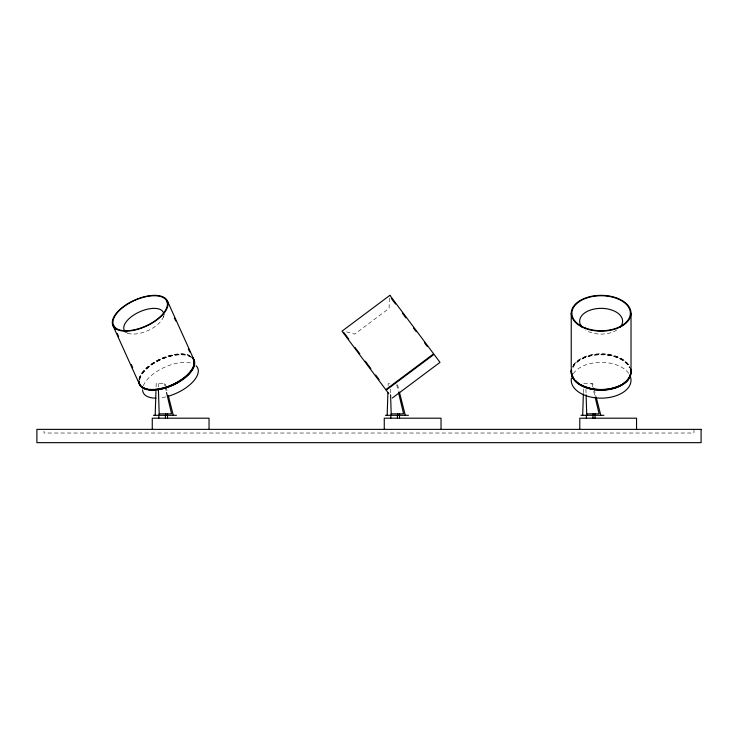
<?xml version="1.0" encoding="UTF-8"?>
<svg xmlns="http://www.w3.org/2000/svg" width="738" height="738" viewBox="0 0 738 738"><rect width="100%" height="100%" fill="white"/><g stroke="black" fill="none" stroke-linecap="round" stroke-linejoin="round"><path stroke-width="0.55" stroke-dasharray="3.69 2.77" d="M389.295 298.032L389.111 308.355L354.71 334.093L343.64 331.058M156.087 387.007L156.198 383.612L165.257 383.612L165.81 385.799M388.123 385.873L388.197 383.612L390.217 383.612M583.407 392.671L583.555 388.142M163.255 317.248L164.399 314.111M583.703 383.612L592.762 383.612L593.869 387.985M124.685 331.962L127.803 333.189M594.145 389.074L596.083 396.73M397.533 384.701L399.193 391.26M166.087 386.887L167.471 392.358M591.913 383.612L592.715 386.97M593.776 391.454L594.846 395.937M396.675 384.729L398.271 391.454M164.408 383.612L164.943 385.854M165.211 386.97L166.539 392.57M585.907 389.212L586.055 393.695M390.402 389.212L390.54 393.695M158.218 383.612L158.329 386.97M693.951 429.378L693.951 433.021L44.049 433.021L44.049 431.195M573.334 365.153A29.889 17.906 0 0 1 603.001 353.88A29.889 17.906 0 0 1 630.077 367.293M572.817 367.93A29.225 17.509 0 0 1 601.129 354.775A29.225 17.509 0 0 1 629.431 367.93M572.956 366.795A29.621 17.74 0 0 1 601.129 354.535A29.621 17.74 0 0 1 629.302 366.795M572.956 366.269A29.621 17.74 0 0 1 602.06 354.009A29.621 17.74 0 0 1 629.818 367.339M573.334 373.668A29.889 17.906 0 0 1 601.129 362.358A29.889 17.906 0 0 1 628.914 373.668M616.784 330.034A21.476 12.869 0 0 1 585.465 330.034M572.697 366.749A29.889 17.906 0 0 1 602.06 354.388A29.889 17.906 0 0 1 630.077 367.828M138.882 379.369A29.889 14.271 -24.3 0 1 159.971 359.092A29.889 14.271 -24.3 0 1 189.814 355.55M139.74 379.738A29.225 13.957 -24.3 0 1 162.037 359.148A29.225 13.957 -24.3 0 1 191.253 357.496M139.371 379.839A29.621 14.142 -24.3 0 1 161.115 359.341A29.621 14.142 -24.3 0 1 190.764 356.731M139.131 379.304A29.621 14.142 -24.3 0 1 160.035 359.203A29.621 14.142 -24.3 0 1 189.611 355.698M190.524 356.196A29.621 14.142 -24.3 0 1 191.336 356.768M165.773 396.906A29.889 14.271 -24.3 0 1 160.709 397.847M143.32 385.789A29.889 14.271 -24.3 0 1 164.666 367.21A29.889 14.271 -24.3 0 1 192.646 363.613M163.513 316.482A21.476 10.258 -24.3 0 1 146.678 331.141A21.476 10.258 -24.3 0 1 125.82 332.091M139.362 378.871A29.889 14.271 -24.3 0 1 161.926 358.853A29.889 14.271 -24.3 0 1 190.976 356.592"/><path stroke-width="1.11" d="M155.174 415.309L155.939 391.537M387.173 415.309L387.902 392.671M582.679 415.309L583.371 393.806M392.33 398.022L440.005 362.358L434.036 354.378L386.168 390.181L388.825 393.732M158.439 390.337L159.205 413.861L171.594 413.861L166.539 392.57M390.577 394.812L391.205 413.861L403.594 413.861L398.538 392.57M586.092 394.812L586.71 413.861L599.099 413.861L595.114 397.053M153.449 415.309L176.447 415.309M385.448 415.309L408.446 415.309M580.954 415.309L603.952 415.309M391.408 298.503L395.55 304.038M402.45 313.263L405.9 317.875M413.492 328.023L416.25 331.713M424.534 342.783L427.293 346.473M343.917 332.598L348.751 339.056M354.96 347.358L359.793 353.816M365.31 361.196L370.827 368.566M375.66 375.024L379.111 379.636M167.425 300.993A29.889 14.271 -24.3 0 1 131.53 330.679A29.889 14.271 -24.3 0 1 121.539 308.069A29.889 14.271 -24.3 0 1 167.425 300.993L193.854 359.489M166.816 301.261A29.225 13.957 -24.3 0 1 131.724 330.292A29.225 13.957 -24.3 0 1 121.945 308.189A29.225 13.957 -24.3 0 1 166.816 301.261L168.218 304.37M174.306 317.829L175.709 320.938M188.347 348.908L189.749 352.008M113.504 325.227L115.377 329.369M117.25 333.511L118.652 336.62M131.29 364.59L132.692 367.69M112.905 325.504L139.334 384.009M596.359 397.819L600.787 415.309M399.47 392.358L405.282 415.309M168.301 395.633L173.282 415.309M636.543 429.378L636.543 418.197L579.773 418.197L579.773 429.378M631.018 313.244L631.018 371.749M595.022 413.861L595.022 418.197M593.195 413.861L593.195 415.309M592.928 415.309L592.928 418.197M586.71 413.861L586.71 415.309M586.341 415.309L586.341 418.197M571.24 313.244L571.24 371.749M441.029 429.378L441.029 418.197L384.267 418.197L384.267 429.378M399.507 413.861L399.507 418.197M397.681 413.861L397.681 415.309M397.422 415.309L397.422 418.197M391.205 413.861L391.205 415.309M390.826 415.309L390.826 418.197M209.038 429.378L209.038 418.197L152.268 418.197L152.268 429.378M167.517 413.861L167.517 418.197M165.681 413.861L165.681 415.309M165.423 415.309L165.423 418.197M159.205 413.861L159.205 415.309M158.836 415.309L158.836 418.197M630.483 368.391A29.889 17.906 0 0 1 602.06 389.646A29.889 17.906 0 0 1 571.47 369.507M630.123 374.47A29.225 17.509 0 0 1 629.431 376.638M628.924 377.69A29.225 17.509 0 0 1 628.296 378.723M627.568 379.738A29.225 17.509 0 0 1 624.772 382.57M623.647 383.437A29.225 17.509 0 0 1 622.429 384.267M616.784 387.063A29.225 17.509 0 0 1 615.206 387.625M613.573 388.123A29.225 17.509 0 0 1 610.16 388.926M604.791 389.646A29.225 17.509 0 0 1 597.466 389.646M590.372 388.557A29.225 17.509 0 0 1 588.684 388.123M587.051 387.625A29.225 17.509 0 0 1 585.465 387.063M579.819 384.267A29.225 17.509 0 0 1 578.61 383.437M576.452 381.657A29.225 17.509 0 0 1 575.52 380.716M572.817 376.638A29.225 17.509 0 0 1 571.959 373.382M630.686 371.168A29.621 17.74 0 0 1 630.686 373.391M630.51 374.507A29.621 17.74 0 0 1 606.673 389.71A29.621 17.74 0 0 1 575.17 380.826M574.321 379.839A29.621 17.74 0 0 1 571.563 371.168M630.686 370.633A29.621 17.74 0 0 1 630.686 372.865M630.224 375.07A29.621 17.74 0 0 1 622.715 383.898M621.405 384.683A29.621 17.74 0 0 1 580.852 384.683M579.533 383.898A29.621 17.74 0 0 1 575.17 380.301M574.321 379.304A29.621 17.74 0 0 1 572.439 376.159M572.033 375.07A29.621 17.74 0 0 1 571.738 373.972M571.563 372.865A29.621 17.74 0 0 1 571.563 370.633M582.3 327.423A21.476 12.869 0 0 1 601.129 308.355A21.476 12.869 0 0 1 619.948 327.423M630.483 368.926A29.889 17.906 0 0 1 602.06 390.171A29.889 17.906 0 0 1 571.47 370.033M630.483 376.906A29.889 17.906 0 0 1 602.06 398.151A29.889 17.906 0 0 1 571.47 378.013M192.295 357.266A29.889 14.271 -24.3 0 1 172.369 384.802A29.889 14.271 -24.3 0 1 138.735 381.343M193.79 361.122A29.225 13.957 -24.3 0 1 193.697 365.836M193.356 366.869A29.225 13.957 -24.3 0 1 192.36 369M189.196 373.382A29.225 13.957 -24.3 0 1 187.065 375.559M184.62 377.69A29.225 13.957 -24.3 0 1 183.292 378.723M177.369 382.57A29.225 13.957 -24.3 0 1 175.773 383.437M174.14 384.267A29.225 13.957 -24.3 0 1 167.388 387.063M160.589 388.926A29.225 13.957 -24.3 0 1 158.938 389.24M155.736 389.646A29.225 13.957 -24.3 0 1 148.587 389.479M146.198 388.926A29.225 13.957 -24.3 0 1 142.425 387.063M192.304 357.921A29.621 14.142 -24.3 0 1 182.812 379.323A29.621 14.142 -24.3 0 1 148.338 389.71M147.093 389.47A29.621 14.142 -24.3 0 1 142.093 387.266M141.373 386.638A29.621 14.142 -24.3 0 1 140.229 385.218M139.823 384.424A29.621 14.142 -24.3 0 1 139.51 383.594M193.199 358.816A29.621 14.142 -24.3 0 1 181.862 379.304A29.621 14.142 -24.3 0 1 149.427 389.35M148.098 389.175A29.621 14.142 -24.3 0 1 145.672 388.622M144.583 388.243A29.621 14.142 -24.3 0 1 142.665 387.293M141.853 386.73A29.621 14.142 -24.3 0 1 139.27 383.059M139.076 382.173A29.621 14.142 -24.3 0 1 138.984 381.26M192.064 357.395A29.621 14.142 -24.3 0 1 192.683 358.078M124.851 331.141A21.476 10.258 -24.3 0 1 139.012 312.128A21.476 10.258 -24.3 0 1 163.578 313.023M196.133 365.771A29.889 14.271 -24.3 0 1 167.508 396.454M155.986 398.16A29.889 14.271 -24.3 0 1 142.582 389.849M192.535 357.792A29.889 14.271 -24.3 0 1 174.306 384.535A29.889 14.271 -24.3 0 1 139.27 383.695M139.067 382.801A29.889 14.271 -24.3 0 1 138.993 380.909M389.876 295.338L342.008 331.15L385.771 389.655L433.64 353.843L389.876 295.338M701.1 429.378L36.9 429.378L36.9 442.662L701.1 442.662L701.1 429.378M584.588 328.161A29.889 17.906 0 0 0 630.953 314.37A29.889 17.906 0 0 0 587.835 297.211A29.889 17.906 0 0 0 584.588 328.161M584.957 327.829A29.225 17.509 0 0 0 630.289 314.342A29.225 17.509 0 0 0 588.131 297.562A29.225 17.509 0 0 0 584.957 327.829"/></g></svg>
